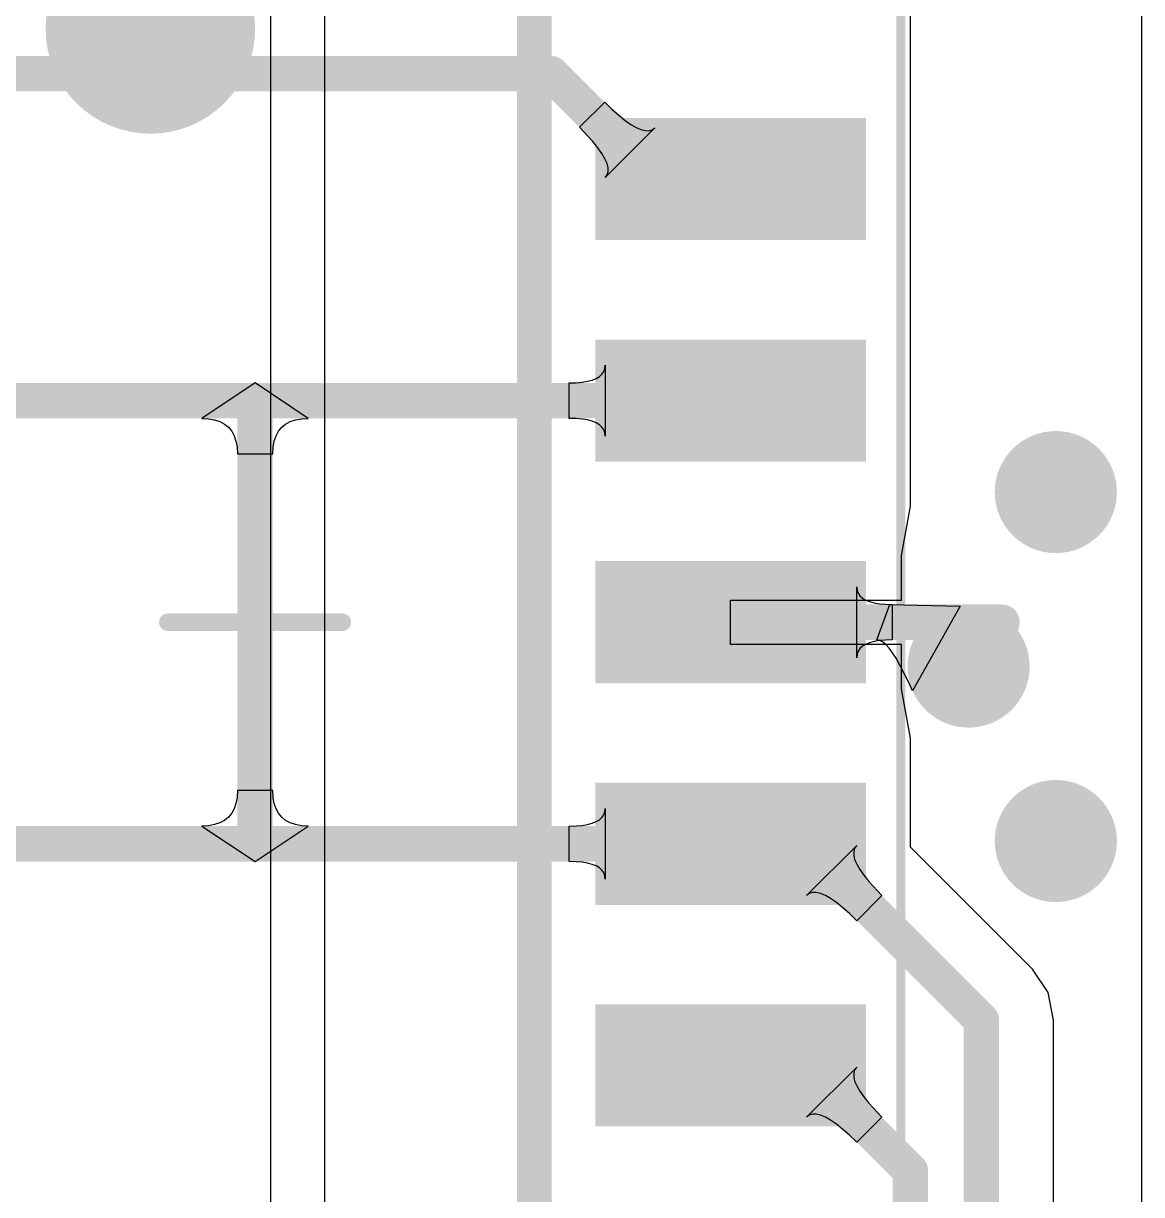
# Model space of a CAD drawing. Header units: inches. Extents: x -0.14 to 3.29, y -0.08 to 7.88.
# Drawn here: x 2.5821 to 2.8343, y 7.2234 to 7.4876 of the extents above; entities that cross this region are included whole.
import ezdxf

# ---------------------------------------------------------------- set-up
doc = ezdxf.new("R2010")
doc.units = ezdxf.units.IN
doc.header["$MEASUREMENT"] = 0
for name, color, linetype in [('Bottom Layer', 5, 'Continuous'), ('Top Courtyard', 56, 'Continuous'), ('Top Layer', 1, 'Continuous'), ('Top Overlay', 2, 'Continuous'), ('Top Paste', 8, 'Continuous'), ('Top Solder', 216, 'Continuous'), ('Via Holes', 16, 'Continuous')]:
    doc.layers.add(name, color=color, linetype=linetype)

# ---------------------------------------------------------------- blocks, each defined once
blk = doc.blocks.new('34355DA5_B1DA_47C2_A88A_ECF82120A4F7_254')
at = {"layer": 'Top Layer'}
for points in [[(0.07874, 0.08819), (0.07874, 0.11181), (0.13583, 0.11181), (0.13583, 0.08819)], [(0.07874, 0.03819), (0.07874, 0.06181), (0.13583, 0.06181), (0.13583, 0.03819)], [(0.07874, -0.01181), (0.07874, 0.01181), (0.13583, 0.01181), (0.13583, -0.01181)], [(0.07874, -0.06181), (0.07874, -0.03819), (0.13583, -0.03819), (0.13583, -0.06181)], [(0.07874, -0.11181), (0.07874, -0.08819), (0.13583, -0.08819), (0.13583, -0.11181)]]:
    blk.add_hatch(color=1, dxfattribs=at).paths.add_polyline_path(points)
at = {"layer": 'Top Paste'}
for points in [[(0.07874, 0.08819), (0.07874, 0.11181), (0.13583, 0.11181), (0.13583, 0.08819)], [(0.07874, 0.03819), (0.07874, 0.06181), (0.13583, 0.06181), (0.13583, 0.03819)], [(0.07874, -0.01181), (0.07874, 0.01181), (0.13583, 0.01181), (0.13583, -0.01181)], [(0.07874, -0.06181), (0.07874, -0.03819), (0.13583, -0.03819), (0.13583, -0.06181)], [(0.07874, -0.11181), (0.07874, -0.08819), (0.13583, -0.08819), (0.13583, -0.11181)]]:
    blk.add_hatch(color=8, dxfattribs=at).paths.add_polyline_path(points)
at = {"layer": 'Top Solder'}
for points in [[(0.07677, 0.08622), (0.07677, 0.11378), (0.1378, 0.11378), (0.1378, 0.08622)], [(0.07677, 0.03622), (0.07677, 0.06378), (0.1378, 0.06378), (0.1378, 0.03622)], [(0.07677, -0.01378), (0.07677, 0.01378), (0.1378, 0.01378), (0.1378, -0.01378)], [(0.07677, -0.06378), (0.07677, -0.03622), (0.1378, -0.03622), (0.1378, -0.06378)], [(0.07677, -0.11378), (0.07677, -0.08622), (0.1378, -0.08622), (0.1378, -0.11378)]]:
    blk.add_hatch(color=216, dxfattribs=at).paths.add_polyline_path(points)
at = {"layer": 'Top Courtyard'}
for points in [[(0.14567, -0.18307, 0.00197, 0.00197, 0), (0.14567, 0.18307, 0.00197, 0.00197, 0)], [(0, -0.01969, 0.00394, 0.00394, 0), (0, 0.01968, 0.00394, 0.00394, 0)], [(-0.01968, 0, 0.00394, 0.00394, 0), (0.01969, 0, 0.00394, 0.00394, 0)]]:
    blk.add_lwpolyline(points, format="xyseb", dxfattribs=at)
for points in [[(-0.00098, 0.01968, 0.00197, 0.00197, 1), (0.00098, 0.01968, 0.00197, 0.00197, 1)], [(-0.02067, 0, 0.00197, 0.00197, 1), (-0.0187, 0, 0.00197, 0.00197, 1)], [(0.0187, 0, 0.00197, 0.00197, 1), (0.02067, 0, 0.00197, 0.00197, 1)], [(-0.00098, -0.01969, 0.00197, 0.00197, 1), (0.00098, -0.01969, 0.00197, 0.00197, 1)]]:
    blk.add_lwpolyline(points, format="xyseb", close=True, dxfattribs=at)
at = {"layer": 'Top Overlay'}
blk.add_lwpolyline([(0.06299, -0.17323, 0.00787, 0.00787, 0), (0.06299, 0.17323, 0.00787, 0.00787, 0)], format="xyseb", dxfattribs=at)
for points in [[(-0.01181, 0.13386, 0.02362, 0.02362, 1), (-0.03543, 0.13386, 0.02362, 0.02362, 1)], [(-0.04134, 0.13386, 0.01181, 0.01181, 1), (-0.02953, 0.13386, 0.01181, 0.01181, 1)], [(-0.01772, 0.13386, 0.01181, 0.01181, 1), (-0.00591, 0.13386, 0.01181, 0.01181, 1)]]:
    blk.add_lwpolyline(points, format="xyseb", close=True, dxfattribs=at)

msp = doc.modelspace()

# ---------------------------------------------------------------- hatches: boundary and pattern name
at = {"layer": 'Bottom Layer'}
h = msp.add_hatch(color=5, dxfattribs=at)
edge = h.paths.add_edge_path()
edge.add_arc((2.81496, 7.38189), 0.01378, 0, 360)
h = msp.add_hatch(color=5, dxfattribs=at)
edge = h.paths.add_edge_path()
edge.add_arc((2.79528, 7.34252), 0.01378, 0, 360)
h = msp.add_hatch(color=5, dxfattribs=at)
edge = h.paths.add_edge_path()
edge.add_arc((2.81496, 7.30315), 0.01378, 0, 360)
at = {"layer": 'Top Layer'}
h = msp.add_hatch(color=1, dxfattribs=at)
edge = h.paths.add_edge_path()
edge.add_arc((2.81496, 7.38189), 0.01378, 0, 360)
h = msp.add_hatch(color=1, dxfattribs=at)
edge = h.paths.add_edge_path()
edge.add_arc((2.79528, 7.34252), 0.01378, 0, 360)
h = msp.add_hatch(color=1, dxfattribs=at)
edge = h.paths.add_edge_path()
edge.add_arc((2.81496, 7.30315), 0.01378, 0, 360)
at = {"layer": 'Via Holes'}
h = msp.add_hatch(color=7, dxfattribs=at)
edge = h.paths.add_edge_path()
edge.add_arc((2.81496, 7.38189), 0.00689, 0, 360)
h = msp.add_hatch(color=7, dxfattribs=at)
edge = h.paths.add_edge_path()
edge.add_arc((2.79528, 7.34252), 0.00689, 0, 360)
h = msp.add_hatch(color=7, dxfattribs=at)
edge = h.paths.add_edge_path()
edge.add_arc((2.81496, 7.30315), 0.00689, 0, 360)

# ---------------------------------------------------------------- linework, layer by layer
at = {"layer": 'Bottom Layer'}
for p, q in [((2.65003, 7.11213), (2.65003, 7.67183)), ((2.6378, 7.58874), (2.6378, 7.11213)), ((2.83431, 7.50324), (2.83431, 6.94585))]:
    msp.add_line(p, q, dxfattribs=at)
at = {"layer": 'Top Layer'}
for p, q in [((2.78216, 7.47871), (2.78216, 7.52633)), ((2.83431, 7.50324), (2.83431, 6.94585)), ((2.78216, 7.47633), (2.78216, 7.47871)), ((2.78216, 7.47871), (2.78216, 7.47871)), ((2.78216, 7.46671), (2.78216, 7.47633)), ((2.78216, 7.47633), (2.78216, 7.47633)), ((2.70753, 7.46421), (2.71319, 7.46987)), ((2.71319, 7.46987), (2.71484, 7.46827)), ((2.71484, 7.46827), (2.7178, 7.46576)), ((2.78216, 7.42871), (2.78216, 7.46671)), ((2.7105, 7.46102), (2.70753, 7.46421)), ((2.7245, 7.46409), (2.71331, 7.4529)), ((2.7178, 7.46576), (2.7191, 7.46484)), ((2.7191, 7.46484), (2.72029, 7.46415)), ((2.72029, 7.46415), (2.72137, 7.46369)), ((2.72137, 7.46369), (2.72232, 7.46345)), ((2.72232, 7.46345), (2.72317, 7.46344)), ((2.72317, 7.46344), (2.72389, 7.46365)), ((2.72389, 7.46365), (2.7245, 7.46409)), ((2.71164, 7.4596), (2.7105, 7.46102)), ((2.71256, 7.4583), (2.71164, 7.4596)), ((2.71325, 7.45711), (2.71256, 7.4583)), ((2.71372, 7.45604), (2.71325, 7.45711)), ((2.71395, 7.45508), (2.71372, 7.45604)), ((2.71331, 7.4529), (2.71375, 7.45351)), ((2.71375, 7.45351), (2.71397, 7.45424)), ((2.71397, 7.45424), (2.71395, 7.45508)), ((2.78216, 7.42633), (2.78216, 7.42871)), ((2.78216, 7.42871), (2.78216, 7.42871)), ((2.78216, 7.3855), (2.78216, 7.42633)), ((2.78216, 7.42633), (2.78216, 7.42633)), ((2.71323, 7.40976), (2.71331, 7.41052)), ((2.71331, 7.41052), (2.71331, 7.39452)), ((2.71128, 7.40752), (2.71201, 7.40796)), ((2.71201, 7.40796), (2.71258, 7.40848)), ((2.71258, 7.40848), (2.71299, 7.40908)), ((2.71299, 7.40908), (2.71323, 7.40976)), ((2.63433, 7.40652), (2.62233, 7.39852)), ((2.64633, 7.39852), (2.63433, 7.40652)), ((2.63433, 7.40652), (2.63433, 7.40652)), ((2.63433, 7.40652), (2.63433, 7.40652)), ((2.63433, 7.40652), (2.63433, 7.40652)), ((2.63433, 7.40652), (2.63433, 7.40652)), ((2.63433, 7.40652), (2.63433, 7.40652)), ((2.63433, 7.40652), (2.63433, 7.40652)), ((2.63433, 7.40652), (2.63433, 7.40652)), ((2.63433, 7.40652), (2.63433, 7.40652)), ((2.63433, 7.40652), (2.63433, 7.40652)), ((2.63433, 7.40652), (2.63433, 7.40652)), ((2.70519, 7.40652), (2.70673, 7.40656)), ((2.70519, 7.39852), (2.70519, 7.40652)), ((2.70673, 7.40656), (2.70811, 7.40668)), ((2.70811, 7.40668), (2.70933, 7.40688)), ((2.70933, 7.40688), (2.71039, 7.40716)), ((2.71039, 7.40716), (2.71128, 7.40752)), ((2.62233, 7.39852), (2.62385, 7.39844)), ((2.62385, 7.39844), (2.62521, 7.3982)), ((2.62521, 7.3982), (2.62641, 7.3978)), ((2.62641, 7.3978), (2.62745, 7.39724)), ((2.64121, 7.39724), (2.64225, 7.3978)), ((2.64225, 7.3978), (2.64345, 7.3982)), ((2.64345, 7.3982), (2.64481, 7.39844)), ((2.64481, 7.39844), (2.64633, 7.39852)), ((2.70673, 7.39848), (2.70519, 7.39852)), ((2.70811, 7.39836), (2.70673, 7.39848)), ((2.70933, 7.39816), (2.70811, 7.39836)), ((2.71039, 7.39788), (2.70933, 7.39816)), ((2.71128, 7.39752), (2.71039, 7.39788)), ((2.71201, 7.39708), (2.71128, 7.39752)), ((2.62745, 7.39724), (2.62833, 7.39652)), ((2.62833, 7.39652), (2.62905, 7.39564)), ((2.62905, 7.39564), (2.62961, 7.3946)), ((2.63905, 7.3946), (2.63961, 7.39564)), ((2.63961, 7.39564), (2.64033, 7.39652)), ((2.64033, 7.39652), (2.64121, 7.39724)), ((2.71258, 7.39656), (2.71201, 7.39708)), ((2.71299, 7.39596), (2.71258, 7.39656)), ((2.71323, 7.39528), (2.71299, 7.39596)), ((2.71331, 7.39452), (2.71323, 7.39528)), ((2.62961, 7.3946), (2.63001, 7.3934)), ((2.63001, 7.3934), (2.63025, 7.39204)), ((2.63025, 7.39204), (2.63033, 7.39052)), ((2.63833, 7.39052), (2.63841, 7.39204)), ((2.63841, 7.39204), (2.63865, 7.3934)), ((2.63865, 7.3934), (2.63905, 7.3946)), ((2.63033, 7.39052), (2.63833, 7.39052)), ((2.78216, 7.37871), (2.78216, 7.3855)), ((2.78016, 7.36754), (2.78216, 7.37871)), ((2.78016, 7.35752), (2.78016, 7.36754)), ((2.77004, 7.34452), (2.77004, 7.36052)), ((2.77004, 7.36052), (2.77012, 7.35976)), ((2.77012, 7.35976), (2.77036, 7.35908)), ((2.77036, 7.35908), (2.77076, 7.35848)), ((2.77076, 7.35848), (2.77132, 7.35796)), ((2.77132, 7.35796), (2.77204, 7.35752)), ((2.74161, 7.34752), (2.74161, 7.35752)), ((2.74161, 7.35752), (2.78016, 7.35752)), ((2.77204, 7.35752), (2.77292, 7.35716)), ((2.77292, 7.35716), (2.77396, 7.35688)), ((2.77396, 7.35688), (2.77516, 7.35668)), ((2.7746, 7.34852), (2.77753, 7.35652)), ((2.77516, 7.35668), (2.77652, 7.35656)), ((2.77652, 7.35656), (2.77804, 7.35652)), ((2.77753, 7.35652), (2.79341, 7.35617)), ((2.77804, 7.35652), (2.77804, 7.34852)), ((2.79341, 7.35617), (2.78263, 7.33704)), ((2.78016, 7.34752), (2.74161, 7.34752)), ((2.77132, 7.34708), (2.77076, 7.34656)), ((2.77204, 7.34752), (2.77132, 7.34708)), ((2.77292, 7.34788), (2.77204, 7.34752)), ((2.77396, 7.34816), (2.77292, 7.34788)), ((2.77516, 7.34836), (2.77396, 7.34816)), ((2.77523, 7.3484), (2.7746, 7.34852)), ((2.77652, 7.34848), (2.77516, 7.34836)), ((2.7759, 7.34806), (2.77523, 7.3484)), ((2.77661, 7.34749), (2.7759, 7.34806)), ((2.77804, 7.34852), (2.77652, 7.34848)), ((2.77735, 7.34668), (2.77661, 7.34749)), ((2.78016, 7.3375), (2.78016, 7.34752)), ((2.77012, 7.34528), (2.77004, 7.34452)), ((2.77036, 7.34596), (2.77012, 7.34528)), ((2.77076, 7.34656), (2.77036, 7.34596)), ((2.77814, 7.34565), (2.77735, 7.34668)), ((2.77896, 7.34439), (2.77814, 7.34565)), ((2.78166, 7.33922), (2.77896, 7.34439)), ((2.78263, 7.33704), (2.78166, 7.33922)), ((2.78216, 7.32633), (2.78016, 7.3375)), ((2.78216, 7.30178), (2.78216, 7.32633)), ((2.63025, 7.313), (2.63001, 7.31164)), ((2.63033, 7.31452), (2.63025, 7.313)), ((2.63833, 7.31452), (2.63033, 7.31452)), ((2.63841, 7.313), (2.63833, 7.31452)), ((2.63865, 7.31164), (2.63841, 7.313)), ((2.62961, 7.31044), (2.62905, 7.3094)), ((2.63001, 7.31164), (2.62961, 7.31044)), ((2.63905, 7.31044), (2.63865, 7.31164)), ((2.63961, 7.3094), (2.63905, 7.31044)), ((2.71323, 7.30976), (2.71331, 7.31052)), ((2.71331, 7.31052), (2.71331, 7.29452)), ((2.62745, 7.3078), (2.62641, 7.30724)), ((2.62833, 7.30852), (2.62745, 7.3078)), ((2.62905, 7.3094), (2.62833, 7.30852)), ((2.64033, 7.30852), (2.63961, 7.3094)), ((2.64121, 7.3078), (2.64033, 7.30852)), ((2.64225, 7.30724), (2.64121, 7.3078)), ((2.71039, 7.30716), (2.71128, 7.30752)), ((2.71128, 7.30752), (2.71201, 7.30796)), ((2.71201, 7.30796), (2.71258, 7.30848)), ((2.71258, 7.30848), (2.71299, 7.30908)), ((2.71299, 7.30908), (2.71323, 7.30976)), ((2.62385, 7.3066), (2.62233, 7.30652)), ((2.62233, 7.30652), (2.63433, 7.29852)), ((2.62521, 7.30684), (2.62385, 7.3066)), ((2.62641, 7.30724), (2.62521, 7.30684)), ((2.63433, 7.29852), (2.64633, 7.30652)), ((2.64345, 7.30684), (2.64225, 7.30724)), ((2.64481, 7.3066), (2.64345, 7.30684)), ((2.64633, 7.30652), (2.64481, 7.3066)), ((2.70519, 7.30652), (2.70673, 7.30656)), ((2.70519, 7.29852), (2.70519, 7.30652)), ((2.70673, 7.30656), (2.70811, 7.30668)), ((2.70811, 7.30668), (2.70933, 7.30688)), ((2.70933, 7.30688), (2.71039, 7.30716)), ((2.75872, 7.29083), (2.77004, 7.30214)), ((2.76958, 7.30152), (2.76936, 7.30079)), ((2.76936, 7.30079), (2.76936, 7.29994)), ((2.76936, 7.29994), (2.76958, 7.29898)), ((2.77004, 7.30214), (2.76958, 7.30152)), ((2.80969, 7.27424), (2.78216, 7.30178)), ((2.63433, 7.29852), (2.63433, 7.29852)), ((2.63433, 7.29852), (2.63433, 7.29852)), ((2.63433, 7.29852), (2.63433, 7.29852)), ((2.63433, 7.29852), (2.63433, 7.29852)), ((2.63433, 7.29852), (2.63433, 7.29852)), ((2.63433, 7.29852), (2.63433, 7.29852)), ((2.63433, 7.29852), (2.63433, 7.29852)), ((2.63433, 7.29852), (2.63433, 7.29852)), ((2.63433, 7.29852), (2.63433, 7.29852)), ((2.63433, 7.29852), (2.63433, 7.29852)), ((2.70673, 7.29848), (2.70519, 7.29852)), ((2.70811, 7.29836), (2.70673, 7.29848)), ((2.70933, 7.29816), (2.70811, 7.29836)), ((2.71039, 7.29788), (2.70933, 7.29816)), ((2.71128, 7.29752), (2.71039, 7.29788)), ((2.71201, 7.29708), (2.71128, 7.29752)), ((2.71258, 7.29656), (2.71201, 7.29708)), ((2.76958, 7.29898), (2.77004, 7.2979)), ((2.77004, 7.2979), (2.77072, 7.29671)), ((2.71299, 7.29596), (2.71258, 7.29656)), ((2.71323, 7.29528), (2.71299, 7.29596)), ((2.71331, 7.29452), (2.71323, 7.29528)), ((2.77072, 7.29671), (2.77162, 7.29541)), ((2.77162, 7.29541), (2.77275, 7.294)), ((2.77275, 7.294), (2.77569, 7.29083)), ((2.75935, 7.29128), (2.75872, 7.29083)), ((2.76008, 7.29151), (2.75935, 7.29128)), ((2.76093, 7.29151), (2.76008, 7.29151)), ((2.76189, 7.29128), (2.76093, 7.29151)), ((2.76297, 7.29083), (2.76189, 7.29128)), ((2.76415, 7.29015), (2.76297, 7.29083)), ((2.76546, 7.28925), (2.76415, 7.29015)), ((2.7684, 7.28676), (2.76546, 7.28925)), ((2.77569, 7.29083), (2.77004, 7.28517)), ((2.77004, 7.28517), (2.7684, 7.28676)), ((2.81323, 7.26895), (2.80969, 7.27424)), ((2.81447, 7.26271), (2.81323, 7.26895)), ((2.81447, 7.17241), (2.81447, 7.26271)), ((2.75872, 7.24083), (2.77004, 7.25214)), ((2.77004, 7.25214), (2.76958, 7.25152)), ((2.76958, 7.25152), (2.76936, 7.25078)), ((2.76936, 7.25078), (2.76936, 7.24994)), ((2.76936, 7.24994), (2.76958, 7.24897)), ((2.76958, 7.24897), (2.77004, 7.2479)), ((2.77004, 7.2479), (2.77072, 7.24671)), ((2.77072, 7.24671), (2.77162, 7.24541)), ((2.77162, 7.24541), (2.77275, 7.244)), ((2.76008, 7.24151), (2.75935, 7.24128)), ((2.76093, 7.24151), (2.76008, 7.24151)), ((2.76189, 7.24128), (2.76093, 7.24151)), ((2.77275, 7.244), (2.77569, 7.24083)), ((2.75935, 7.24128), (2.75872, 7.24083)), ((2.76297, 7.24083), (2.76189, 7.24128)), ((2.76415, 7.24015), (2.76297, 7.24083)), ((2.76546, 7.23925), (2.76415, 7.24015)), ((2.7684, 7.23676), (2.76546, 7.23925)), ((2.77569, 7.24083), (2.77004, 7.23517)), ((2.77004, 7.23517), (2.7684, 7.23676))]:
    msp.add_line(p, q, dxfattribs=at)
for points in [[(2.38224, 7.47633, 0.008, 0.008, 0), (2.70107, 7.47633, 0.008, 0.008, 0)], [(2.70107, 7.47633, 0.008, 0.008, 0), (2.72488, 7.45252, 0.008, 0.008, 0)], [(2.72488, 7.45252, 0.008, 0.008, 0), (2.74161, 7.45252, 0.008, 0.008, 0)], [(2.52705, 7.40252, 0.008, 0.008, 0), (2.63433, 7.40252, 0.008, 0.008, 0)], [(2.63433, 7.40252, 0.008, 0.008, 0), (2.74161, 7.40252, 0.008, 0.008, 0)], [(2.63433, 7.30252, 0.008, 0.008, 0), (2.63433, 7.40252, 0.008, 0.008, 0)], [(2.74161, 7.35252, 0.008, 0.008, 0), (2.80283, 7.35252, 0.008, 0.008, 0)], [(2.52705, 7.30252, 0.008, 0.008, 0), (2.63433, 7.30252, 0.008, 0.008, 0)], [(2.63433, 7.30252, 0.008, 0.008, 0), (2.74161, 7.30252, 0.008, 0.008, 0)], [(2.74161, 7.30252, 0.008, 0.008, 0), (2.75835, 7.30252, 0.008, 0.008, 0)], [(2.75835, 7.30252, 0.008, 0.008, 0), (2.79816, 7.26271, 0.008, 0.008, 0)], [(2.79816, 7.17241, 0.008, 0.008, 0), (2.79816, 7.26271, 0.008, 0.008, 0)], [(2.74161, 7.25252, 0.008, 0.008, 0), (2.75835, 7.25252, 0.008, 0.008, 0)], [(2.75835, 7.25252, 0.008, 0.008, 0), (2.78216, 7.22871, 0.008, 0.008, 0)], [(2.78216, 7.18574, 0.008, 0.008, 0), (2.78216, 7.22871, 0.008, 0.008, 0)]]:
    msp.add_lwpolyline(points, format="xyseb", dxfattribs=at)
for points in [[(2.69907, 7.47633, 0.004, 0.004, 1), (2.70307, 7.47633, 0.004, 0.004, 1)], [(2.69907, 7.47633, 0.004, 0.004, 1), (2.70307, 7.47633, 0.004, 0.004, 1)], [(2.72288, 7.45252, 0.004, 0.004, 1), (2.72688, 7.45252, 0.004, 0.004, 1)], [(2.72288, 7.45252, 0.004, 0.004, 1), (2.72688, 7.45252, 0.004, 0.004, 1)], [(2.73961, 7.45252, 0.004, 0.004, 1), (2.74361, 7.45252, 0.004, 0.004, 1)], [(2.63233, 7.40252, 0.004, 0.004, 1), (2.63633, 7.40252, 0.004, 0.004, 1)], [(2.63233, 7.40252, 0.004, 0.004, 1), (2.63633, 7.40252, 0.004, 0.004, 1)], [(2.63233, 7.40252, 0.004, 0.004, 1), (2.63633, 7.40252, 0.004, 0.004, 1)], [(2.73961, 7.40252, 0.004, 0.004, 1), (2.74361, 7.40252, 0.004, 0.004, 1)], [(2.73961, 7.35252, 0.004, 0.004, 1), (2.74361, 7.35252, 0.004, 0.004, 1)], [(2.80083, 7.35252, 0.004, 0.004, 1), (2.80483, 7.35252, 0.004, 0.004, 1)], [(2.63233, 7.30252, 0.004, 0.004, 1), (2.63633, 7.30252, 0.004, 0.004, 1)], [(2.63233, 7.30252, 0.004, 0.004, 1), (2.63633, 7.30252, 0.004, 0.004, 1)], [(2.63233, 7.30252, 0.004, 0.004, 1), (2.63633, 7.30252, 0.004, 0.004, 1)], [(2.73961, 7.30252, 0.004, 0.004, 1), (2.74361, 7.30252, 0.004, 0.004, 1)], [(2.73961, 7.30252, 0.004, 0.004, 1), (2.74361, 7.30252, 0.004, 0.004, 1)], [(2.75635, 7.30252, 0.004, 0.004, 1), (2.76035, 7.30252, 0.004, 0.004, 1)], [(2.75635, 7.30252, 0.004, 0.004, 1), (2.76035, 7.30252, 0.004, 0.004, 1)], [(2.79616, 7.26271, 0.004, 0.004, 1), (2.80016, 7.26271, 0.004, 0.004, 1)], [(2.79616, 7.26271, 0.004, 0.004, 1), (2.80016, 7.26271, 0.004, 0.004, 1)], [(2.73961, 7.25252, 0.004, 0.004, 1), (2.74361, 7.25252, 0.004, 0.004, 1)], [(2.75635, 7.25252, 0.004, 0.004, 1), (2.76035, 7.25252, 0.004, 0.004, 1)], [(2.75635, 7.25252, 0.004, 0.004, 1), (2.76035, 7.25252, 0.004, 0.004, 1)], [(2.78016, 7.22871, 0.004, 0.004, 1), (2.78416, 7.22871, 0.004, 0.004, 1)], [(2.78016, 7.22871, 0.004, 0.004, 1), (2.78416, 7.22871, 0.004, 0.004, 1)]]:
    msp.add_lwpolyline(points, format="xyseb", close=True, dxfattribs=at)

# ---------------------------------------------------------------- block references
msp.add_blockref('34355DA5_B1DA_47C2_A88A_ECF82120A4F7_254', (2.63433, 7.35252))

doc.saveas('drawing.dxf')
